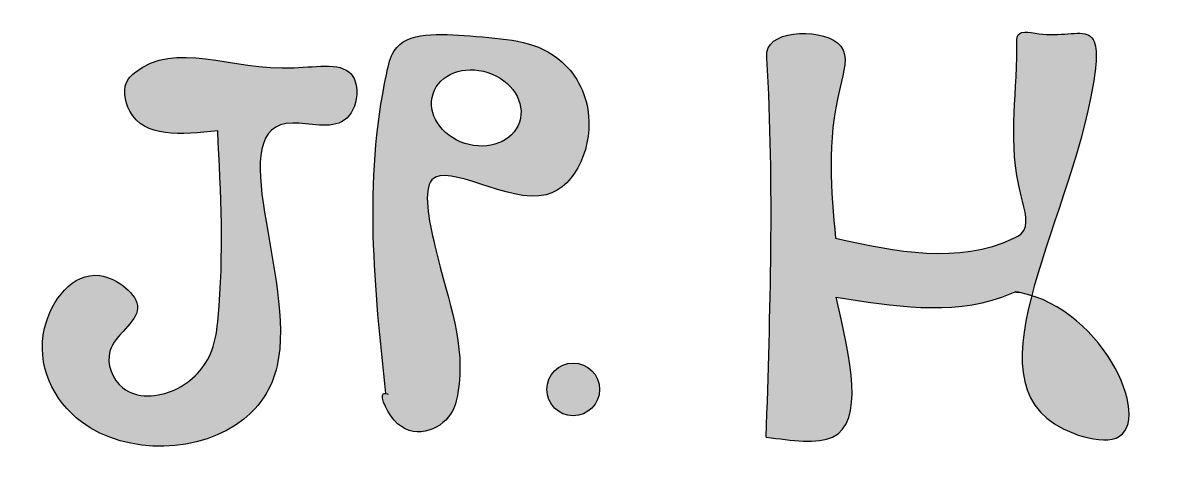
# Model space of a CAD drawing. Header units: millimetres. Extents: x 1551 to 7580, y 341 to 2635.
import ezdxf

# ---------------------------------------------------------------- set-up
doc = ezdxf.new("R2010")
doc.units = ezdxf.units.MM

msp = doc.modelspace()

# ---------------------------------------------------------------- hatches: boundary and pattern name
h = msp.add_hatch(color=256)
h.set_gradient(color2=(141, 130, 109), name='INVCURVED')
edge = h.paths.add_edge_path()
edge.add_spline(control_points=[(3464.079406696634, 681.8643427682091), (3404.555178251753, 1234.815811421297), (3340.673488976972, 1828.245996530533), (3519.787591575392, 2596.674340320067), (3953.305324297346, 2560.762691405978), (4349.364062246003, 2535.418369515404), (4610.35456527267, 2142.230246394992), (4371.892669604589, 1495.974016335314), (3606.386987957512, 2027.927101519829), (3756.985023624185, 1244.157685508536), (3899.225958594394, 906.7810730396575), (3803.71000071918, 508.1156079306226), (3534.562219754076, 402.1410679121466), (3421.985784983941, 691.4794625515863), (3464.079406696635, 681.8643427682086)], knot_values=[0, 0, 0, 0, 1688.559620744389, 1812.170335214335, 2218.670531285524, 2690.077705961409, 3009.205156309958, 3509.220815011791, 4116.552796663635, 4464.77797978053, 5248.137754477343, 5368.046957023033, 5666.916260632703, 5814.058531371112, 5814.058531371114, 5814.058531371114, 5814.058531371114], degree=3, periodic=0)
edge = h.paths.add_edge_path(flags=16)
edge.add_ellipse((3940.191771293939, 2186.657947028049), major_axis=(227.7676328954767, -74.57127953725467), ratio=0.8202870038167037, start_angle=0, end_angle=360)
edge = h.paths.add_edge_path()
edge.add_spline(control_points=[(2577.652622266025, 2065.946495754454), (2594.565450163655, 1738.986160629977), (2614.533825211739, 1352.955708648191), (2555.614211060529, 867.5955168321907), (2378.040698636733, 669.7250766798144), (2067.600362514091, 645.648395063701), (1946.93074627268, 945.212360826822), (2267.667502711327, 1116.65897143176), (1887.246255076961, 1420.277499375749), (1551.370223401895, 974.7033136050367), (1857.113168023347, 340.7640018586232), (2643.803839518436, 373.1281100288958), (3100.960494824667, 1073.09569998334), (2495.457998678513, 2277.179305556923), (3239.344621738683, 2052.425497206588), (3322.185361327326, 2236.458369854562), (3284.929632144583, 2441.158444419121), (2744.36144107704, 2324.691921708524), (2343.702636355491, 2554.848923948333), (2071.960713958912, 2312.94688425407), (2121.297201155, 2019.278196408708), (2384.091310427991, 2046.152324753657), (2577.652622266025, 2065.946495754454)], knot_values=[0, 0, 0, 0, 983.9430883000226, 1161.70664847223, 1444.667612039596, 1718.849526268866, 1924.27422475105, 2192.540018415583, 2455.493716971448, 2856.744236542618, 3387.834617944118, 4243.937771316738, 4574.866191736352, 5857.126275709003, 6129.100881369873, 6277.604688071031, 6376.466547732039, 6690.247098414025, 7532.099724131986, 7576.667813991819, 7746.468564099601, 8221.198131004978, 8221.198131004978, 8221.198131004978, 8221.198131004978], degree=3, periodic=0)
edge = h.paths.add_edge_path()
edge.add_spline(control_points=[(5833.019481787144, 1499.817303570828), (6154.646938563574, 1430.199540693668), (6491.965713003701, 1357.185318934266), (6863.036128513905, 1545.767833946152), (6723.282889615572, 1973.17319813299), (6794.482227087567, 2223.924288837642), (6785.228783682698, 2608.490393079589), (6979.85802386778, 2545.275865435917), (7228.999257167064, 2634.965957359427), (7172.715496094912, 2036.07446878415), (6953.049716559385, 1529.626999659762), (6866.533701809246, 1197.522452994421)], knot_values=[0, 0, 0, 0, 938.5598059683043, 984.3495535521554, 1184.514534421597, 1969.828807840775, 2033.114918355939, 2162.766271559086, 2414.371725866444, 2658.216039604467, 3571.826933347883, 3571.826933347883, 3571.826933347883, 3571.826933347883], degree=3, periodic=0)
edge.add_spline(control_points=[(6866.533701809246, 1197.522452994421), (6777.70717818445, 856.5486755329068), (6781.060009214018, 527.4886400102774), (7579.763277086531, 352.7251308528748), (7277.093539841346, 1069.82251585911), (6866.533701809246, 1197.522452994422)], knot_values=[3571.826933347883, 3571.826933347883, 3571.826933347883, 3571.826933347883, 4509.836848290712, 4716.442108236342, 5586.195742468564, 5586.195742468564, 5586.195742468564, 5586.195742468564], degree=3, periodic=0)
edge.add_spline(control_points=[(6866.533701809246, 1197.522452994422), (6845.765638164329, 1203.982121418372), (6824.572844192637, 1209.28583997362), (6802.995484868656, 1213.30663697153)], knot_values=[5586.195742468564, 5586.195742468564, 5586.195742468564, 5586.195742468564, 5630.192006004015, 5630.19200600402, 5630.19200600402, 5630.19200600402], degree=3, periodic=0)
edge.add_spline(control_points=[(6802.995484868653, 1213.30663697153), (6791.28052761391, 1215.489641122003), (6767.623895638822, 1219.099313153145), (6791.204955125381, 1215.237529032068), (6802.995484868661, 1213.306636971529)], knot_values=[5630.192006004015, 5630.19200600402, 5630.19200600402, 5630.19200600402, 5654.078818979948, 5677.965631955881, 5677.965631955881, 5677.965631955881, 5677.965631955881], degree=3, periodic=0)
edge.add_spline(control_points=[(6779.433318504234, 1217.23144911509), (6755.939861256651, 1207.707129743367), (6462.375454926708, 1088.695222190067), (6136.62641614618, 1141.332769834525), (5836.946515691059, 1189.757824586324)], knot_values=[0, 0, 0, 0, 75.83786124892343, 947.6381649688249, 947.6381649688249, 947.6381649688249, 947.6381649688249], degree=3, periodic=0)
edge.add_spline(control_points=[(5836.946515691059, 1189.757824586324), (5911.669045308728, 860.3445039341066), (6021.77306127609, 374.9523510916613), (5602.528435701169, 433.182653640326), (5467.805847549993, 451.8947290960914)], knot_values=[0, 0, 0, 0, 738.1243036023742, 1087.629802223893, 1087.629802223893, 1087.629802223893, 1087.629802223893], degree=3, periodic=0)
edge.add_spline(control_points=[(5467.805847549993, 451.8947290960914), (5488.904075366569, 1109.664673192698), (5510.333905256612, 1777.772825750308), (5462.861207843017, 2604.336196699811), (5949.973165171186, 2609.728114209324), (5778.578568671661, 2069.566189470998), (5809.045808226083, 1750.712687587901), (5833.019481787145, 1499.817303570828)], knot_values=[0, 0, 0, 0, 1997.728916739655, 2029.127338292943, 2419.16902039138, 2635.068937237033, 3432.15240934017, 3432.15240934017, 3432.15240934017, 3432.15240934017], degree=3, periodic=0)
h.paths.add_polyline_path([(4311.795538748133, 703.0821619985436, 1), (4589.615410613057, 703.0821619985436, 1)], flags=17)

# ---------------------------------------------------------------- linework, layer by layer
msp.add_circle((4450.705474680595, 703.0821619985436), 138.9099359324615)
msp.add_ellipse((3940.191771293939, 2186.657947028049), major_axis=(227.7676328954767, -74.57127953725467), ratio=0.8202870038167037)
for points in [[(3464.079406696634, 681.8643427682091), (3467.99031992384, 2370.419434426803), (3507.099415136865, 2487.680201111099), (3906.012008426456, 2565.854060686337), (4363.58826306511, 2452.50197412962), (4527.84639625359, 2178.893503413889), (4308.835552002281, 1729.393882671715), (3706.555730311178, 1807.567742246953), (3722.199346160975, 1459.694122321644), (3843.437507968243, 685.7730380148278), (3804.328412755218, 572.4209514581089), (3507.099415136865, 541.1514197232464), (3464.079406696634, 681.8643427682091), (3475.812146378245, 677.9556475215923)], [(5467.805847549993, 451.8947290960914), (5471.732844394872, 2449.619786123103), (5471.732844394872, 2481.01820767639), (5860.508682055486, 2512.416644348717), (5856.581648151572, 2296.552445143112), (5833.019481787145, 1499.817303570828)], [(5833.019481787144, 1499.817303570828), (6771.579287755449, 1499.817303570828), (6810.849552676482, 1523.366131075072), (6810.849552676482, 1723.531111944514), (6787.287386312055, 2508.491832205156), (6795.141454119876, 2571.288690430769), (6924.733387653738, 2575.21350257433), (7176.063186913641, 2563.439096381728), (7191.771322529275, 2320.101257528317), (7085.74155535984, 471.5187444567746), (7289.94702189089, 440.1203229034891), (6802.995484868661, 1213.306636971529), (6779.433318504233, 1217.23144911509), (6802.995484868661, 1213.306636971529)], [(2577.652622266025, 2065.946495754454), (2580.07749800672, 1082.006395448024), (2546.129298125428, 907.5145530887949), (2352.139571556232, 701.5172402699609), (2078.129081643085, 711.2112336670953), (2010.2326818805, 905.0910563557272), (2155.724969246341, 1130.476349503965), (1956.885506317865, 1302.544695130126), (1665.90091646407, 1026.265944728015), (1859.890643033266, 531.872397841732), (2715.870297531892, 546.4133847050007), (2890.461063541856, 827.5391285732476), (2972.906687504392, 2107.145959611194), (3244.492301676844, 2121.686946474463), (3309.963840820845, 2254.979324976952), (3290.564865139504, 2351.919239553701), (2980.181299604368, 2397.965696876575), (2138.750869305693, 2371.307219883104), (2107.227545165097, 2339.801749423499), (2114.502157265073, 2170.156900530405), (2577.652622266025, 2065.946495754454)], [(5836.946515691059, 1189.757824586324), (6708.746819410961, 1189.757824586324), (6779.433318504234, 1217.23144911509)], [(5467.805847549993, 451.8947290960914), (5817.311346171511, 451.8947290960914), (5836.946515691059, 1189.757824586324)]]:
    msp.add_spline(points, degree=3)

doc.saveas('drawing.dxf')
